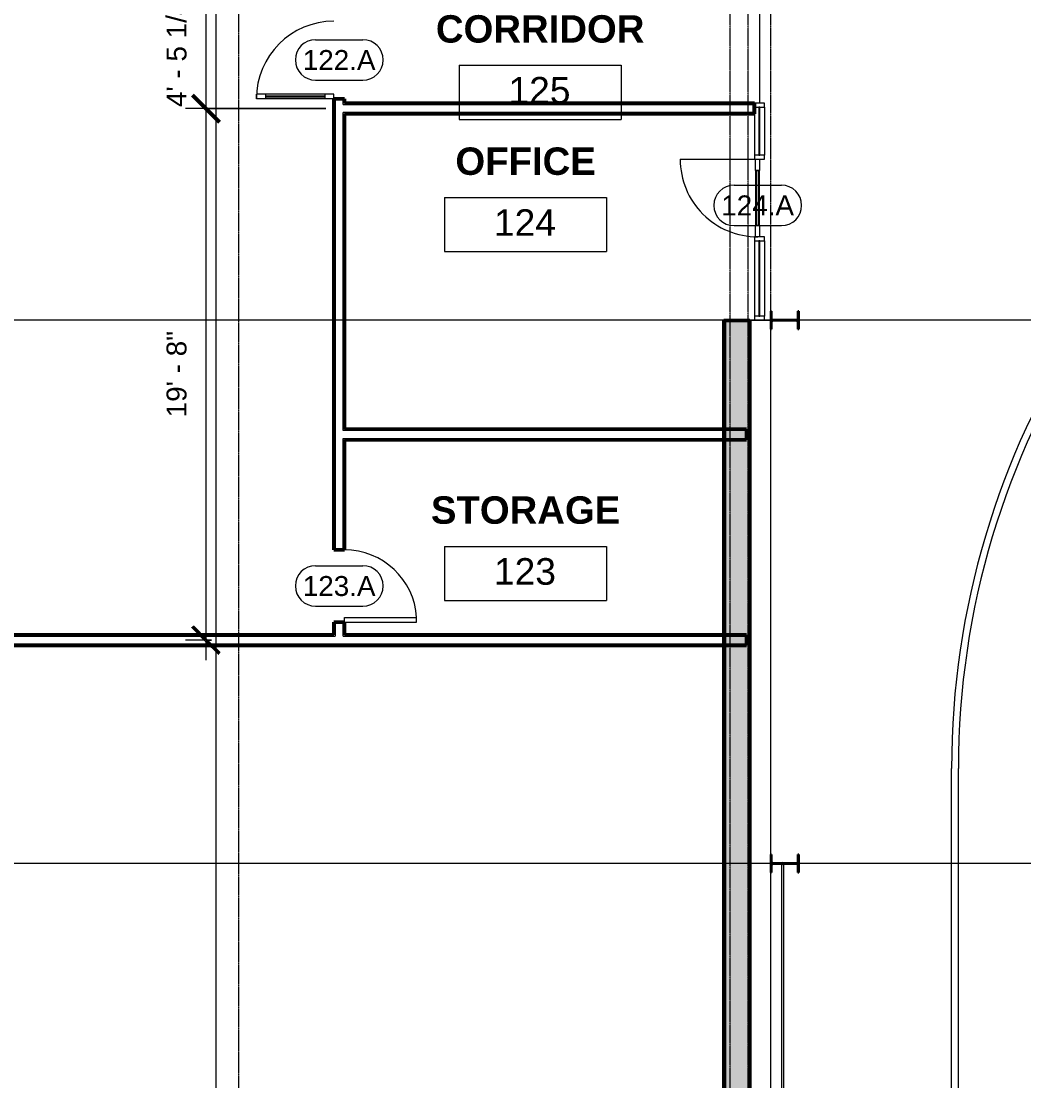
# Model space of a CAD drawing. Header units: inches. Extents: x 15537 to 31673, y -30778 to -16067.
# Drawn here: x 22458.5 to 22903.8, y -21722.8 to -21252.2 of the extents above; entities that cross this region are included whole.
import ezdxf

# ---------------------------------------------------------------- set-up
doc = ezdxf.new("R2010")
doc.units = ezdxf.units.IN
doc.header["$MEASUREMENT"] = 0
doc.linetypes.add('Grid Line 1_2_', pattern=[0.875, 0.5, -0.125, 0.125, -0.125])
for name, color, linetype, lineweight in [('A-ANNO-DIMS', 211, 'Continuous', 9), ('A-ANNO-DIMS-96', 211, 'Continuous', 9), ('A-AREA', 32, 'Continuous', 9), ('A-AREA-IDEN', 2, 'Continuous', 9), ('A-DOOR', 31, 'Continuous', 13), ('A-DOOR-GLAZ', 31, 'Continuous', 30), ('A-DOOR-IDEN', 31, 'Continuous', 9), ('A-FLOR-HRAL', 11, 'Continuous', 9), ('A-GLAZ-CURT', 52, 'Continuous', 9), ('A-GLAZ-CWMG', 51, 'Continuous', 9), ('A-WALL', 113, 'Continuous', 13), ('A-WALL-PATT', 111, 'Continuous', 50), ('G-ANNO-SYMB', 111, 'Continuous', 9), ('I-WALL', 2, 'Continuous', 13), ('L-SITE-WALL', 31, 'Continuous', 13), ('S-BEAM', 12, 'Continuous', 9), ('S-COLS', 52, 'Continuous', 9), ('S-GRID', 1, 'Continuous', 9)]:
    doc.layers.add(name, color=color, linetype=linetype, lineweight=lineweight)
doc.styles.add('Arial_1', font='arial.ttf', dxfattribs={"height": 8.851796})
doc.styles.add('Arial_2', font='arial.ttf', dxfattribs={"height": 11.802395})
doc.styles.add('Arial_B_1', font='arialbd.ttf', dxfattribs={"height": 12.177074})
doc.dimstyles.new('Linear_-_3_32__Arial_3', dxfattribs={"dimscale": 12, "dimtxt": 9, "dimasz": 1, "dimexe": 0.75, "dimexo": 0.5, "dimgap": 0.5, "dimtad": 1, "dimrnd": 0.25, "dimzin": 1, "dimdsep": 46, "dimlunit": 4, "dimtxsty": 'Arial_1', "dimblk1": 'OBLIQUE', "dimblk2": 'OBLIQUE', "dimsah": 1, "dimcen": 0.09, "dimdle": 0.75, "dimazin": 0, "dimtfac": 1, "dimtdec": 4, "dimtix": 1, "dimtmove": 0, "dimatfit": 3, "dimfxl": 0, "dimtvp": 1, "dimfrac": 2, "dimtolj": 1, "dimtzin": 0, "dimarcsym": 0})
pattern_1 = [(45, (0, 0), (-9.503515, 9.503515), []), (45, (0, 14.4), (-9.503515, 9.503515), [])]
pattern_2 = [(0, (0, 0), (30.72, 7.68), [1.267, -21.773, 1.267, -21.773, -122.88]), (0, (0, 0), (30.72, 7.68), [-46.08, 1.267, -44.813, 1.267, -21.773, -53.76]), (0, (0, 0), (30.72, 7.68), [-115.2, 1.267, -14.093, 1.267, -37.133]), (120, (11.52, 3.84), (-22.0110751, 22.7643004), [1.267, -21.773, 1.267, -21.773, -122.88]), (120, (11.52, 3.84), (-22.0110751, 22.7643004), [-46.08, 1.267, -44.813, 1.267, -21.773, -53.76]), (120, (11.52, 3.84), (-22.0110751, 22.7643004), [-115.2, 1.267, -14.093, 1.267, -37.133]), (240, (15.36, 19.2), (-8.7089249, -30.4443004), [1.267, -21.773, 1.267, -21.773, -122.88]), (240, (15.36, 19.2), (-8.7089249, -30.4443004), [-46.08, 1.267, -44.813, 1.267, -21.773, -53.76]), (240, (15.36, 19.2), (-8.7089249, -30.4443004), [-115.2, 1.267, -14.093, 1.267, -37.133])]

# ---------------------------------------------------------------- blocks, each defined once
blk = doc.blocks.new('Single-Glass 1 _- Enlarged0')
at = {"layer": 'A-DOOR', "lineweight": 20}
for p, q in [((15.21875, -2.375), (15.21875, -6.375)), ((17.21875, -2.375), (15.21875, -2.375)), ((17.21875, -2.375), (17.21875, -6.375)), ((15.21875, -6.375), (17.21875, -6.375)), ((15.21875, -32.8125), (15.21875, -36.8125)), ((15.21875, -32.8125), (17.21875, -32.8125)), ((17.21875, -32.8125), (17.21875, -36.8125)), ((17.21875, -36.8125), (15.21875, -36.8125))]:
    blk.add_line(p, q, dxfattribs=at)
at = {"layer": 'A-DOOR', "lineweight": 9}
for p, q in [((15.21875, -6.375), (15.21875, -32.8125)), ((17.21875, -6.375), (17.21875, -32.8125))]:
    blk.add_line(p, q, dxfattribs=at)
blk.add_arc((17.21875, -2.375), 34.4375, 180, 270, dxfattribs=at)
at = {"layer": 'A-DOOR-GLAZ'}
blk.add_line((16.21875, -32.8125), (16.21875, -6.375), dxfattribs=at)
blk = doc.blocks.new('Top Rail Type -_- Enlarged0')
at = {"layer": 'A-FLOR-HRAL'}
for p, q in [((22871.73, -21906.05), (22871.73, -21584.05)), ((22874.78, -21906.05), (22874.78, -21584.05))]:
    blk.add_line(p, q, dxfattribs=at)
for radius, start in [(361.52, 114.3202), (358.48, 114.0064)]:
    blk.add_arc((23233.26, -21584.05), radius, start, 180, dxfattribs=at)
blk = doc.blocks.new('Girt_C - 10_D-1_- Enlarged0')
at = {"layer": 'S-BEAM'}
for p, q in [((22781.39, -21385.05), (22781.39, -21385.18)), ((22781.39, -21385.05), (22781.58, -21385.05)), ((22781.58, -21385.05), (22791.2, -21385.05)), ((22791.2, -21385.05), (22791.39, -21385.05)), ((22791.39, -21622.3), (22791.39, -21389.05)), ((22791.39, -21863.55), (22791.39, -21630.3)), ((22791.39, -22104.8), (22791.39, -21871.55)), ((22791.39, -22273.16), (22791.39, -22112.8)), ((22791.2, -22273.16), (22782.14, -22273.16)), ((22791.39, -22273.16), (22791.2, -22273.16))]:
    blk.add_line(p, q, dxfattribs=at)
blk = doc.blocks.new('System Panel - _- Enlarged15')
at = {"layer": 'A-GLAZ-CURT', "lineweight": 13}
for p, q in [((16.71875, -0.5625), (-16.71875, -0.5625)), ((-16.71875, -0.5625), (-16.71875, -0.9375)), ((-16.71875, -0.9375), (16.71875, -0.9375)), ((16.71875, -0.9375), (16.71875, -0.5625))]:
    blk.add_line(p, q, dxfattribs=at)
blk = doc.blocks.new('Door_Single_Sto_- Enlarged4')
at = {"layer": 'A-DOOR'}
for p, q in [((-17.21875, 0.75), (-12.21875, 0.75)), ((-17.21875, -34.4375), (-17.21875, 0)), ((-12.21875, 0.75), (-12.21875, -1)), ((12.21875, 0.75), (-12.21875, 0.75)), ((-12.21875, -0.5), (-12.21875, 0.25)), ((-12.21875, 0.25), (12.21875, 0.25)), ((12.21875, -1), (12.21875, 0.75)), ((12.21875, 0.75), (17.21875, 0.75)), ((12.21875, 0.25), (12.21875, -0.5)), ((-12.21875, -1), (-17.21875, -1)), ((12.21875, -0.5), (-12.21875, -0.5)), ((-12.21875, -1), (12.21875, -1)), ((17.21875, -1), (12.21875, -1))]:
    blk.add_line(p, q, dxfattribs=at)
blk.add_arc((-17.21875, 0), 34.4375, 270, 0, dxfattribs=at)
blk = doc.blocks.new('System Panel - _- Enlarged16')
at = {"layer": 'A-GLAZ-CURT', "lineweight": 13}
for p, q in [((10.69, -0.56), (-10.69, -0.56)), ((-10.69, -0.56), (-10.69, -0.94)), ((-10.69, -0.94), (10.69, -0.94)), ((10.69, -0.94), (10.69, -0.56))]:
    blk.add_line(p, q, dxfattribs=at)
blk = doc.blocks.new('Rectangular Mul_- Enlarged64')
at = {"layer": 'A-GLAZ-CWMG'}
for p, q in [((22784.14, -21349.74), (22784.14, -21383.18)), ((22788.64, -21349.74), (22788.64, -21383.18))]:
    blk.add_line(p, q, dxfattribs=at)
blk = doc.blocks.new('Rectangular Mul_- Enlarged65')
at = {"layer": 'A-GLAZ-CWMG'}
for p, q in [((22788.64, -21290.43), (22788.64, -21311.8)), ((22784.14, -21293.43), (22784.14, -21311.8))]:
    blk.add_line(p, q, dxfattribs=at)
blk = doc.blocks.new('Rectangular Mul_- Enlarged62')
at = {"layer": 'A-GLAZ-CWMG', "lineweight": 20}
for p, q in [((0, 3), (-1.75, 3)), ((-1.75, 3), (-1.75, -1.5)), ((0, -1.5), (0, 3)), ((-1.75, -1.5), (0, -1.5))]:
    blk.add_line(p, q, dxfattribs=at)
blk = doc.blocks.new('Rectangular Mul_- Enlarged63')
at = {"layer": 'A-GLAZ-CWMG', "lineweight": 20}
for p, q in [((-0.875, 3), (0.875, 3)), ((-0.875, -1.5), (-0.875, 3)), ((0.875, 3), (0.875, -1.5)), ((0.875, -1.5), (-0.875, -1.5))]:
    blk.add_line(p, q, dxfattribs=at)
blk = doc.blocks.new('Rectangular Mul_- Enlarged61')
at = {"layer": 'A-GLAZ-CWMG', "lineweight": 20}
for p, q in [((-1.75, 3), (0, 3)), ((-1.75, -1.5), (-1.75, 3)), ((0, 3), (0, -1.5)), ((0, -1.5), (-1.75, -1.5))]:
    blk.add_line(p, q, dxfattribs=at)
blk = doc.blocks.new('Single-Flush - _- Enlarged0')
at = {"layer": 'A-DOOR', "lineweight": 20}
for p, q in [((14, 2.37), (14, 34.38)), ((16, 34.38), (14, 34.38)), ((16, 2.37), (16, 34.38)), ((16, 2.37), (14, 2.37))]:
    blk.add_line(p, q, dxfattribs=at)
at = {"layer": 'A-DOOR', "lineweight": 9}
blk.add_arc((16, 2.37), 32.07, 93.5759, 180, dxfattribs=at)
blk = doc.blocks.new('Round Bar - 1_-_- Enlarged1')
at = {"layer": 'S-BEAM'}
for p, q in [((22796.27, -21626.3), (22796.27, -21749.02)), ((22797.27, -21749.02), (22797.27, -21626.3))]:
    blk.add_line(p, q, dxfattribs=at)
for start_param, end_param in [(0, 3.141593), (3.141593, 6.283185)]:
    blk.add_ellipse((22796.77, -21626.3), major_axis=(0.5, 0), ratio=0.836579, start_param=start_param, end_param=end_param, dxfattribs=at)
blk = doc.blocks.new('Door Tag - Door_- Enlarged0')
at = {"layer": 'A-DOOR-IDEN'}
for p, q in [((-0.109375, 0.09375), (0.109375, 0.09375)), ((-0.109375, -0.09375), (0.109375, -0.09375))]:
    blk.add_line(p, q, dxfattribs=at)
for centre, start, end in [((-0.109375, 0), 90, 270), ((0.109375, 0), 270, 90)]:
    blk.add_arc(centre, 0.09375, start, end, dxfattribs=at)
blk = doc.blocks.new('DIMBLOCK68-Firs_- Enlarged0')
at = {"layer": 'A-ANNO-DIMS-96', "lineweight": 50}
for p, q in [((22540.55, -21237.8), (22534.55, -21231.8)), ((22540.55, -21237.8), (22546.55, -21243.8)), ((22540.55, -21291.05), (22534.55, -21285.05)), ((22540.55, -21291.05), (22546.55, -21297.05))]:
    blk.add_line(p, q, dxfattribs=at)
at = {"layer": 'A-ANNO-DIMS-96'}
for p, q in [((22593.77, -21237.8), (22531.55, -21237.8)), ((22540.55, -21237.8), (22540.55, -21291.05)), ((22540.55, -21237.8), (22593.77, -21237.8)), ((22593.77, -21291.05), (22531.55, -21291.05)), ((22540.55, -21291.05), (22593.77, -21291.05))]:
    blk.add_line(p, q, dxfattribs=at)
at = {"layer": 'A-ANNO-DIMS-96', "color": 0, "insert": (22523.07, -21290.39), "char_height": 8.8518, "width": 62.3077, "attachment_point": 1, "rotation": 90, "line_spacing_factor": 0.938532, "style": 'Arial_1'}
blk.add_mtext('4\' - 5 1/4"', dxfattribs=at)
blk = doc.blocks.new('_Oblique')
at = {"color": 0, "linetype": 'ByBlock', "lineweight": -2}
blk.add_line((-0.5, -0.5), (0.5, 0.5), dxfattribs=at)
blk = doc.blocks.new('DIMBLOCK69-Firs_- Enlarged0')
at = {"layer": 'A-ANNO-DIMS-96', "lineweight": 50}
for p, q in [((22540.55, -21291.05), (22534.55, -21285.05)), ((22540.55, -21291.05), (22546.55, -21297.05)), ((22540.55, -21527.05), (22534.55, -21521.05)), ((22540.55, -21527.05), (22546.55, -21533.05))]:
    blk.add_line(p, q, dxfattribs=at)
at = {"layer": 'A-ANNO-DIMS-96'}
for p, q in [((22593.77, -21291.05), (22531.55, -21291.05)), ((22540.55, -21291.05), (22540.55, -21536.05)), ((22540.55, -21291.05), (22593.77, -21291.05)), ((22543.04, -21527.05), (22531.55, -21527.05)), ((22540.55, -21527.05), (22543.04, -21527.05))]:
    blk.add_line(p, q, dxfattribs=at)
at = {"layer": 'A-ANNO-DIMS-96', "color": 0, "insert": (22523.07, -21428.16), "char_height": 8.852, "width": 45.8585, "attachment_point": 1, "rotation": 90, "line_spacing_factor": 0.938532, "style": 'Arial_1'}
blk.add_mtext('19\' - 8"', dxfattribs=at)
blk = doc.blocks.new('Room Tag - Room_- Enlarged0')
at = {"layer": 'A-AREA-IDEN'}
for p, q in [((-0.375, -0.0625), (-0.375, -0.3125)), ((-0.375, -0.0625), (0.375, -0.0625)), ((0.375, -0.0625), (0.375, -0.3125)), ((-0.375, -0.3125), (0.375, -0.3125))]:
    blk.add_line(p, q, dxfattribs=at)

msp = doc.modelspace()

# ---------------------------------------------------------------- hatches: boundary and pattern name
at = {"layer": 'A-WALL-PATT', "lineweight": 9}
h = msp.add_hatch(dxfattribs=at)
h.set_pattern_fill('FP_13', color=256, style=0, pattern_type=2)
h.set_pattern_definition(pattern_2)
h.paths.add_polyline_path([(22597.4, -21524.678), (22598.025, -21524.678), (22598.025, -21519.678), (22599.775, -21519.678), (22599.775, -21519.053), (22597.4, -21519.053)], flags=0)
h.paths.add_polyline_path([(22597.4, -21487.053), (22599.775, -21487.053), (22599.775, -21486.428), (22598.025, -21486.428), (22598.025, -21287.303), (22599.775, -21287.303), (22599.775, -21286.678), (22597.4, -21286.678), (22597.4, -21476.934)], flags=0)
h.paths.add_polyline_path([(22599.775, -21252.24), (22599.775, -21251.615), (22598.025, -21251.615), (22598.025, -20950.24), (22599.775, -20950.24), (22599.775, -20949.615), (22597.4, -20949.615), (22597.4, -21252.24)], flags=0)
h.paths.add_polyline_path([(22599.775, -20913.615), (22599.775, -20912.99), (22598.025, -20912.99), (22598.025, -20899.553), (22597.4, -20899.553), (22597.4, -20913.615)], flags=0)
h = msp.add_hatch(dxfattribs=at)
h.set_pattern_fill('FP_13', color=256, style=0, pattern_type=2)
h.set_pattern_definition(pattern_2)
h.paths.add_polyline_path([(22602.15, -21524.678), (22602.15, -21519.053), (22599.775, -21519.053), (22599.775, -21519.678), (22601.525, -21519.678), (22601.525, -21524.678)], flags=0)
h.paths.add_polyline_path([(22599.775, -21487.053), (22602.15, -21487.053), (22602.15, -21437.553), (22601.525, -21437.553), (22601.525, -21486.428), (22599.775, -21486.428)], flags=0)
h.paths.add_polyline_path([(22602.15, -21434.053), (22602.15, -21292.803), (22601.525, -21292.803), (22601.525, -21434.053)], flags=0)
h.paths.add_polyline_path([(22602.15, -21289.303), (22602.15, -21286.678), (22599.775, -21286.678), (22599.775, -21287.303), (22601.525, -21287.303), (22601.525, -21289.303)], flags=0)
h.paths.add_polyline_path([(22599.775, -21252.24), (22602.15, -21252.24), (22602.15, -21239.553), (22601.525, -21239.553), (22601.525, -21251.615), (22599.775, -21251.615)], flags=0)
h.paths.add_polyline_path([(22602.15, -21236.053), (22602.15, -21110.678), (22601.525, -21110.678), (22601.525, -21236.053)], flags=0)
h.paths.add_polyline_path([(22602.15, -21107.178), (22602.15, -20949.615), (22599.775, -20949.615), (22599.775, -20950.24), (22601.525, -20950.24), (22601.525, -21107.178)], flags=0)
h.paths.add_polyline_path([(22602.15, -20913.615), (22602.15, -20899.553), (22601.525, -20899.553), (22601.525, -20912.99), (22599.775, -20912.99), (22599.775, -20913.615)], flags=0)
h = msp.add_hatch(dxfattribs=at)
h.set_pattern_fill('FP_14', color=256, style=0, pattern_type=2)
h.set_pattern_definition([(161.57, (0.48, 0.48), (-3.839953776, -1.544e-05), [0, -27.322, 3.034, 0]), (18.43, (-0.48, 0.48), (-3.839953776, 1.544e-05), [0, -27.322, 3.034, 0]), (108.43, (0.48, 0.48), (1.919622, -9.60052459), [9.106, -21.25]), (71.57, (-0.48, 0.48), (1.919622, 9.60052459), [9.106, -21.25])])
h.paths.add_polyline_path([(22781.389, -22359.553), (22781.389, -22350.178), (22771.389, -22350.178), (22771.389, -22359.553), (22773.418, -22359.553)], flags=0)
h.paths.add_polyline_path([(22781.389, -22276.553), (22781.389, -21385.178), (22771.389, -21385.178), (22771.389, -22276.553), (22773.418, -22276.553)], flags=0)
h.paths.add_polyline_path([(22773.418, -21143.678), (22781.389, -21143.678), (22781.389, -21134.303), (22771.389, -21134.303), (22771.389, -21143.678)], flags=0)
h = msp.add_hatch(dxfattribs=at)
h.set_pattern_fill('FP_13', color=256, style=0, pattern_type=2)
h.set_pattern_definition(pattern_2)
h.paths.add_polyline_path([(22783.514, -21289.303), (22784.139, -21289.303), (22784.139, -21288.678), (22602.15, -21288.678), (22602.15, -21289.303), (22773.418, -21289.303)], flags=0)
h = msp.add_hatch(dxfattribs=at)
h.set_pattern_fill('FP_13', color=256, style=0, pattern_type=2)
h.set_pattern_definition(pattern_2)
h.paths.add_polyline_path([(22634.746, -21293.428), (22784.139, -21293.428), (22784.139, -21289.303), (22783.514, -21289.303), (22783.514, -21292.803), (22602.15, -21292.803), (22602.15, -21293.428)], flags=0)
h = msp.add_hatch(dxfattribs=at)
h.set_pattern_fill('FP_13', color=256, style=0, pattern_type=2)
h.set_pattern_definition(pattern_2)
h.paths.add_polyline_path([(22780.014, -21434.053), (22780.639, -21434.053), (22780.639, -21433.428), (22602.15, -21433.428), (22602.15, -21434.053), (22773.418, -21434.053)], flags=0)
h = msp.add_hatch(dxfattribs=at)
h.set_pattern_fill('FP_13', color=256, style=0, pattern_type=2)
h.set_pattern_definition(pattern_2)
h.paths.add_polyline_path([(22634.746, -21438.178), (22780.639, -21438.178), (22780.639, -21434.053), (22780.014, -21434.053), (22780.014, -21437.553), (22602.15, -21437.553), (22602.15, -21438.178)], flags=0)
h = msp.add_hatch(dxfattribs=at)
h.set_pattern_fill('FP_13', color=256, style=0, pattern_type=2)
h.set_pattern_definition(pattern_2)
h.paths.add_polyline_path([(22780.639, -21525.303), (22780.639, -21524.678), (22601.525, -21524.678), (22601.525, -21525.303), (22780.014, -21525.303)], flags=0)
h.paths.add_polyline_path([(22496.075, -21525.303), (22598.025, -21525.303), (22598.025, -21524.678), (22069.64, -21524.678), (22069.64, -21525.303), (22218.732, -21525.303)], flags=0)
h = msp.add_hatch(dxfattribs=at)
h.set_pattern_fill('FP_13', color=256, style=0, pattern_type=2)
h.set_pattern_definition(pattern_2)
h.paths.add_polyline_path([(22780.639, -21529.428), (22780.639, -21525.303), (22780.014, -21525.303), (22780.014, -21528.803), (22069.64, -21528.803), (22069.64, -21529.428), (22773.418, -21529.428)], flags=0)
at = {"layer": 'S-COLS'}
h = msp.add_hatch(dxfattribs=at)
h.set_pattern_fill('FP_11', color=256, style=0, pattern_type=2)
h.set_pattern_definition(pattern_1)
h.paths.add_polyline_path([(22803.89, -21389.053), (22803.89, -21381.053), (22803.457, -21381.053), (22803.457, -21384.217), (22803.254, -21384.706), (22802.765, -21384.908), (22792.515, -21384.908), (22792.026, -21384.706), (22791.824, -21384.217), (22791.824, -21381.053), (22791.39, -21381.053), (22791.39, -21389.053), (22791.824, -21389.053), (22791.824, -21385.889), (22792.026, -21385.4), (22792.515, -21385.197), (22802.765, -21385.197), (22803.254, -21385.4), (22803.457, -21385.889), (22803.457, -21389.053)], flags=0)
h = msp.add_hatch(dxfattribs=at)
h.set_pattern_fill('FP_11', color=256, style=0, pattern_type=2)
h.set_pattern_definition(pattern_1)
h.paths.add_polyline_path([(22791.824, -21630.303), (22791.824, -21627.139), (22792.026, -21626.65), (22792.515, -21626.447), (22796.265, -21626.447), (22796.302, -21626.224), (22796.302, -21626.158), (22792.515, -21626.158), (22792.026, -21625.956), (22791.824, -21625.467), (22791.824, -21622.303), (22791.39, -21622.303), (22791.39, -21630.303)], flags=0)
h.paths.add_polyline_path([(22803.457, -21630.303), (22803.89, -21630.303), (22803.89, -21622.303), (22803.457, -21622.303), (22803.457, -21625.467), (22803.254, -21625.956), (22802.765, -21626.158), (22797.196, -21626.158), (22797.265, -21626.372), (22797.265, -21626.447), (22802.765, -21626.447), (22803.254, -21626.65), (22803.457, -21627.139)], flags=0)

# ---------------------------------------------------------------- linework, layer by layer
at = {"layer": 'A-AREA'}
msp.add_line((22786.577, -21288.678), (22786.577, -21240.178), dxfattribs=at)
at = {"layer": 'A-WALL'}
for p, q in [((22601.525, -21287.303), (22598.025, -21287.303)), ((22598.025, -21287.303), (22598.025, -21486.428)), ((22601.525, -21289.303), (22601.525, -21287.303)), ((22601.525, -21289.303), (22783.514, -21289.303)), ((22783.514, -21292.803), (22601.525, -21292.803)), ((22601.525, -21434.053), (22601.525, -21292.803)), ((22783.514, -21289.303), (22783.514, -21292.803)), ((22771.389, -21385.178), (22771.389, -22276.553)), ((22781.389, -21385.178), (22781.389, -22276.553)), ((22780.014, -21434.053), (22601.525, -21434.053)), ((22780.014, -21434.053), (22780.014, -21437.553)), ((22601.525, -21486.428), (22601.525, -21437.553)), ((22601.525, -21437.553), (22780.014, -21437.553)), ((22598.025, -21486.428), (22601.525, -21486.428)), ((22601.525, -21519.678), (22598.025, -21519.678)), ((22598.025, -21519.678), (22598.025, -21525.303)), ((22601.525, -21525.303), (22601.525, -21519.678)), ((22069.64, -21525.303), (22598.025, -21525.303)), ((22601.525, -21525.303), (22780.014, -21525.303)), ((22780.014, -21525.303), (22780.014, -21528.803)), ((22069.64, -21528.803), (22780.014, -21528.803))]:
    msp.add_line(p, q, dxfattribs=at)
at = {"layer": 'G-ANNO-SYMB'}
msp.add_line((22544.942, -20694.343), (22544.942, -22908.84), dxfattribs=at)
at = {"layer": 'I-WALL', "lineweight": 50}
for p, q in [((22597.4, -21286.678), (22597.4, -21487.053)), ((22602.15, -21286.678), (22597.4, -21286.678)), ((22602.15, -21288.678), (22602.15, -21286.678)), ((22784.139, -21288.678), (22602.15, -21288.678)), ((22784.139, -21293.428), (22784.139, -21288.678)), ((22602.15, -21293.428), (22784.139, -21293.428)), ((22602.15, -21433.428), (22602.15, -21293.428)), ((22780.639, -21433.428), (22602.15, -21433.428)), ((22780.639, -21438.178), (22780.639, -21433.428)), ((22602.15, -21487.053), (22602.15, -21438.178)), ((22602.15, -21438.178), (22780.639, -21438.178)), ((22597.4, -21487.053), (22602.15, -21487.053)), ((22597.4, -21519.053), (22597.4, -21524.678)), ((22602.15, -21519.053), (22597.4, -21519.053)), ((22602.15, -21524.678), (22602.15, -21519.053)), ((22597.4, -21524.678), (22070.39, -21524.678)), ((22780.639, -21524.678), (22602.15, -21524.678)), ((22780.639, -21529.428), (22780.639, -21524.678)), ((22070.39, -21529.428), (22780.639, -21529.428))]:
    msp.add_line(p, q, dxfattribs=at)
at = {"layer": 'L-SITE-WALL', "lineweight": 50}
for p, q in [((22782.139, -21385.178), (22770.639, -21385.178)), ((22770.639, -21385.178), (22770.639, -22276.553)), ((22782.139, -22276.553), (22782.139, -21385.178))]:
    msp.add_line(p, q, dxfattribs=at)
at = {"layer": 'S-COLS', "lineweight": 30}
for p, q in [((22791.824, -21381.053), (22791.39, -21381.053)), ((22791.39, -21381.053), (22791.39, -21389.053)), ((22791.824, -21384.217), (22791.824, -21381.053)), ((22803.89, -21381.053), (22803.457, -21381.053)), ((22803.457, -21381.053), (22803.457, -21384.217)), ((22803.89, -21389.053), (22803.89, -21381.053)), ((22791.824, -21389.053), (22791.824, -21385.889)), ((22802.765, -21384.908), (22792.515, -21384.908)), ((22792.515, -21385.197), (22802.765, -21385.197)), ((22803.457, -21385.889), (22803.457, -21389.053)), ((22791.39, -21389.053), (22791.824, -21389.053)), ((22803.457, -21389.053), (22803.89, -21389.053)), ((22791.824, -21622.303), (22791.39, -21622.303)), ((22791.39, -21622.303), (22791.39, -21630.303)), ((22791.824, -21625.467), (22791.824, -21622.303)), ((22803.89, -21622.303), (22803.457, -21622.303)), ((22803.457, -21622.303), (22803.457, -21625.467)), ((22803.89, -21630.303), (22803.89, -21622.303)), ((22796.334, -21626.158), (22792.515, -21626.158)), ((22792.515, -21626.447), (22796.265, -21626.447)), ((22802.765, -21626.158), (22797.196, -21626.158)), ((22797.265, -21626.447), (22802.765, -21626.447)), ((22791.39, -21630.303), (22791.824, -21630.303)), ((22791.824, -21630.303), (22791.824, -21627.139)), ((22803.457, -21627.139), (22803.457, -21630.303)), ((22803.457, -21630.303), (22803.89, -21630.303))]:
    msp.add_line(p, q, dxfattribs=at)
for centre, start, end in [((22792.515, -21384.217), 180, 270), ((22792.515, -21385.889), 90, 180), ((22802.765, -21384.217), 270, 0), ((22802.765, -21385.889), 0, 90), ((22792.515, -21625.467), 180, 270), ((22792.515, -21627.139), 90, 180), ((22802.765, -21625.467), 270, 0), ((22802.765, -21627.139), 0, 90)]:
    msp.add_arc(centre, 0.691, start, end, dxfattribs=at)
at = {"layer": 'S-GRID', "linetype": 'Grid Line 1_2_'}
for p, q in [((22555.14, -23155.101), (22555.14, -20130.849)), ((22773.39, -22389.576), (22773.39, -20130.849)), ((22781.39, -22389.576), (22781.39, -20231.844)), ((22781.39, -22389.576), (22781.39, -20598.053)), ((22791.39, -22389.576), (22791.39, -20598.053)), ((26427.342, -21385.053), (21471.359, -21385.053)), ((27097.467, -21385.053), (21928.015, -21385.053)), ((26427.342, -21626.303), (21471.359, -21626.303)), ((27097.467, -21626.303), (21928.015, -21626.303))]:
    msp.add_line(p, q, dxfattribs=at)

# ---------------------------------------------------------------- block references
at = {"layer": 'A-AREA-IDEN', "xscale": 95.99999999999994, "yscale": 95.99999999999994, "zscale": 95.99999999999994}
for p in [(22688.994, -21265.831), (22682.532, -21324.564), (22682.532, -21479.499)]:
    msp.add_blockref('Room Tag - Room_- Enlarged0', p, dxfattribs=at)
at = {"layer": 'A-DOOR'}
for name, p, rotation in [('Single-Glass 1 _- Enlarged0', (22599.775, -21269.459), 269.9999999999996), ('Door_Single_Sto_- Enlarged4', (22785.639, -21330.772), 270), ('Single-Flush - _- Enlarged0', (22599.775, -21503.053), 269.9999999999996)]:
    msp.add_blockref(name, p, dxfattribs=dict(at, rotation=rotation))
at = {"layer": 'A-DOOR-IDEN', "xscale": 95.99999999999994, "yscale": 95.99999999999994, "zscale": 95.99999999999994}
for p in [(22599.775, -21269.459), (22785.639, -21334.021), (22599.775, -21503.053)]:
    msp.add_blockref('Door Tag - Door_- Enlarged0', p, dxfattribs=at)
at = {"layer": 'A-FLOR-HRAL'}
msp.add_blockref('Top Rail Type -_- Enlarged0', (0, 0), dxfattribs=at)
at = {"layer": 'A-GLAZ-CURT', "rotation": 90}
for name, p in [('System Panel - _- Enlarged16', (22785.639, -21301.115)), ('System Panel - _- Enlarged15', (22785.639, -21366.459))]:
    msp.add_blockref(name, p, dxfattribs=at)
at = {"layer": 'A-GLAZ-CWMG', "extrusion": (0, 0, -1), "rotation": 90}
for name, p in [('Rectangular Mul_- Enlarged61', (-22785.639, -21288.678)), ('Rectangular Mul_- Enlarged63', (-22785.639, -21312.678)), ('Rectangular Mul_- Enlarged63', (-22785.639, -21348.865))]:
    msp.add_blockref(name, p, dxfattribs=at)
at = {"layer": 'A-GLAZ-CWMG'}
for name in ['Rectangular Mul_- Enlarged65', 'Rectangular Mul_- Enlarged64']:
    msp.add_blockref(name, (0, 0), dxfattribs=at)
at = {"layer": 'A-GLAZ-CWMG', "rotation": 270}
msp.add_blockref('Rectangular Mul_- Enlarged62', (22785.639, -21384.928), dxfattribs=at)
at = {"layer": 'S-BEAM'}
for name in ['Girt_C - 10_D-1_- Enlarged0', 'Round Bar - 1_-_- Enlarged1']:
    msp.add_blockref(name, (0, 0), dxfattribs=at)

# ---------------------------------------------------------------- texts
at = {"layer": 'A-AREA-IDEN', "attachment_point": 2, "line_spacing_factor": 0.938532}
for s, insert, char_height, width, style in [('CORRIDOR', (22689.005, -21249.582), 12.1771, 107.568, 'Arial_B_1'), ('125', (22688.719, -21277.024), 11.8024, 32.832, 'Arial_2'), ('OFFICE', (22682.543, -21308.314), 12.1771, 72.432, 'Arial_B_1'), ('124', (22682.257, -21335.757), 11.8024, 32.832, 'Arial_2'), ('STORAGE', (22682.543, -21463.25), 12.1771, 97.2, 'Arial_B_1'), ('123', (22682.257, -21490.692), 11.8024, 32.832, 'Arial_2')]:
    msp.add_mtext(s, dxfattribs=dict(at, insert=insert, char_height=char_height, width=width, style=style))
at = {"layer": 'A-DOOR-IDEN', "char_height": 8.8518, "width": 38.556, "attachment_point": 2, "line_spacing_factor": 0.938532, "style": 'Arial_1'}
for s, insert in [('122.A', (22599.734, -21265.055)), ('124.A', (22785.598, -21329.616)), ('123.A', (22599.734, -21498.648))]:
    msp.add_mtext(s, dxfattribs=dict(at, insert=insert))

# ---------------------------------------------------------------- dimensions: what is measured, and where the dimension line sits
at = {"layer": 'A-ANNO-DIMS'}
for base, p1, p2, override, picture, middle in [((22540.552, -21291.053), (22599.775, -21237.803), (22599.775, -21291.053), {"dimpost": '<>', "dimfxl": 53.25}, 'DIMBLOCK68-Firs_- Enlarged0', (22529.975, -21264.428)), ((22540.552, -21527.053), (22599.775, -21291.053), (22549.037, -21527.053), {"dimpost": '<>', "dimfxl": 241.392534}, 'DIMBLOCK69-Firs_- Enlarged0', (22530.032, -21409.053))]:
    dim = msp.add_linear_dim(base=base, p1=p1, p2=p2, angle=90, dimstyle='Linear_-_3_32__Arial_3', override=override, dxfattribs=at)
    dim.commit()
    dim.dimension.update_dxf_attribs({"geometry": picture, "text_midpoint": middle})

doc.saveas('drawing.dxf')
